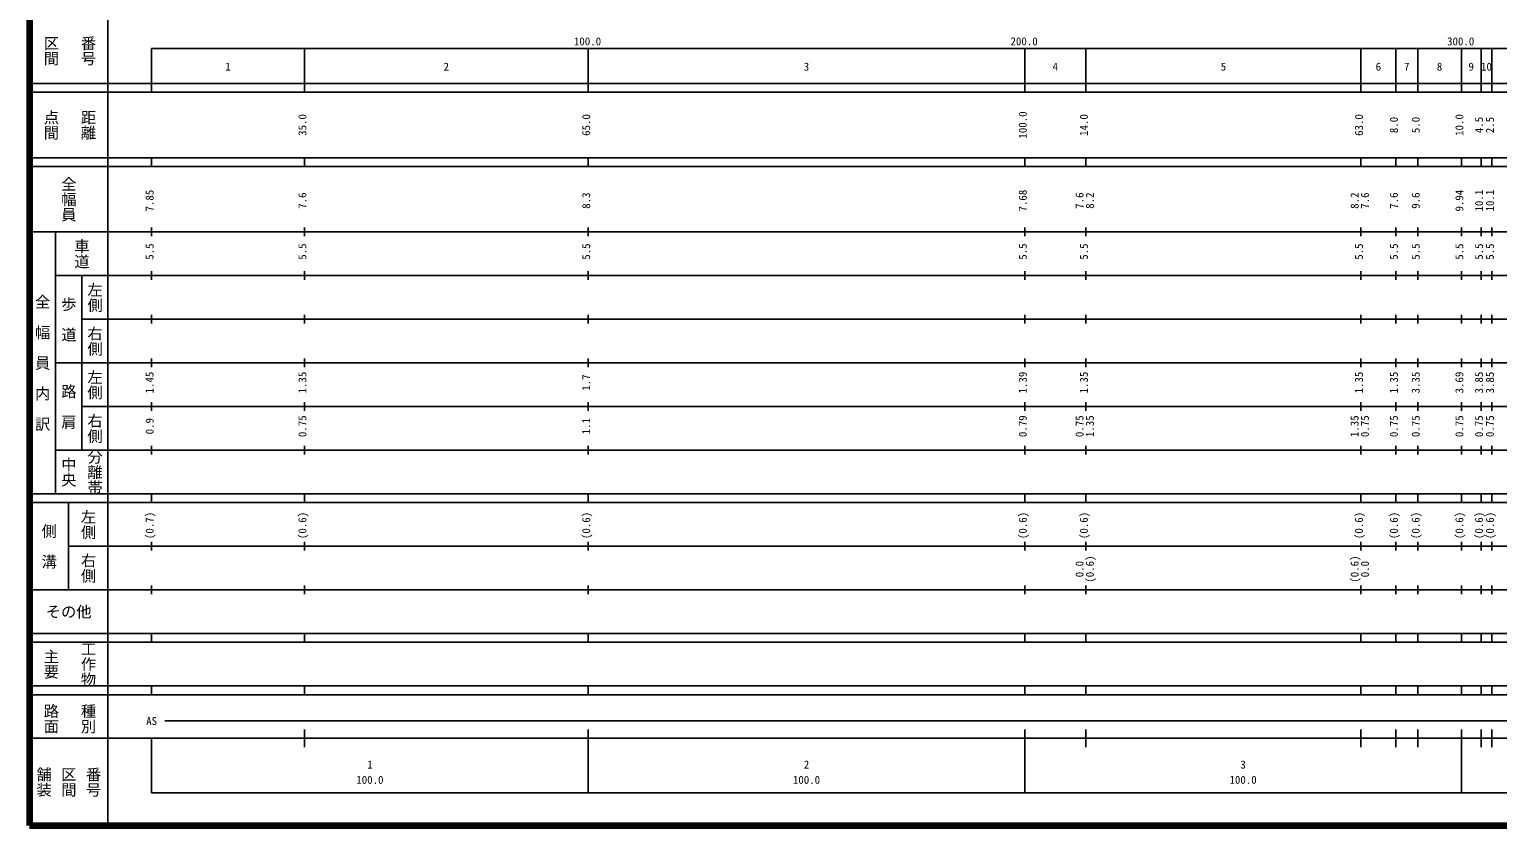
# Model space of a CAD drawing. Units: millimetres on the paper, enlarged 1000 times. Extents: x 27351 to 680000, y 20000 to 380000.
# Drawn here: x 40000 to 376306, y 20000 to 202409 of the extents above; entities that cross this region are included whole.
import ezdxf
from ezdxf.enums import TextEntityAlignment as Align

# ---------------------------------------------------------------- set-up
doc = ezdxf.new("R2010")
doc.units = ezdxf.units.MM
doc.header["$LTSCALE"] = 1000
doc.layers.add('M-TTL', color=2, linetype='Continuous', lineweight=140)
doc.layers.add('M-TTL-BAND', color=7, linetype='Continuous', lineweight=25)
doc.styles.add('@ＭＳ ゴシック', font='')
doc.styles.add('ＭＳ ゴシック', font='')
doc.styles.get('@ＭＳ ゴシック').set_extended_font_data('@MS Gothic')
doc.styles.get('ＭＳ ゴシック').set_extended_font_data('MS Gothic')

msp = doc.modelspace()

# ---------------------------------------------------------------- linework, layer by layer
at = {"layer": 'M-TTL'}
for p, q in [((40000, 380000), (40000, 20000)), ((40000, 20000), (680000, 20000))]:
    msp.add_line(p, q, dxfattribs=at)
at = {"layer": 'M-TTL-BAND'}
for p, q in [((58000, 370000), (58000, 20000)), ((68000, 198000), (579000, 198000)), ((68000, 198000), (68000, 188000)), ((103000, 188000), (103000, 198000)), ((168000, 188000), (168000, 198000)), ((268000, 188000), (268000, 198000)), ((282000, 188000), (282000, 198000)), ((345000, 188000), (345000, 198000)), ((353000, 188000), (353000, 198000)), ((358000, 188000), (358000, 198000)), ((368000, 188000), (368000, 198000)), ((372500, 188000), (372500, 198000)), ((375000, 188000), (375000, 198000)), ((40000, 190000), (579000, 190000)), ((40000, 188000), (579000, 188000)), ((40000, 173000), (579000, 173000)), ((68000, 171000), (68000, 173000)), ((103000, 171000), (103000, 173000)), ((168000, 171000), (168000, 173000)), ((268000, 171000), (268000, 173000)), ((282000, 171000), (282000, 173000)), ((345000, 171000), (345000, 173000)), ((353000, 171000), (353000, 173000)), ((358000, 171000), (358000, 173000)), ((368000, 171000), (368000, 173000)), ((372500, 171000), (372500, 173000)), ((375000, 171000), (375000, 173000)), ((40000, 171000), (579000, 171000)), ((40000, 156000), (579000, 156000)), ((46000, 96000), (46000, 156000)), ((68000, 155000), (68000, 157000)), ((103000, 155000), (103000, 157000)), ((168000, 155000), (168000, 157000)), ((268000, 155000), (268000, 157000)), ((282000, 155000), (282000, 157000)), ((345000, 155000), (345000, 157000)), ((353000, 155000), (353000, 157000)), ((358000, 155000), (358000, 157000)), ((368000, 155000), (368000, 157000)), ((372500, 155000), (372500, 157000)), ((375000, 155000), (375000, 157000)), ((46000, 146000), (579000, 146000)), ((52000, 146000), (52000, 106000)), ((68000, 145000), (68000, 147000)), ((103000, 145000), (103000, 147000)), ((168000, 145000), (168000, 147000)), ((268000, 145000), (268000, 147000)), ((282000, 145000), (282000, 147000)), ((345000, 145000), (345000, 147000)), ((353000, 145000), (353000, 147000)), ((358000, 145000), (358000, 147000)), ((368000, 145000), (368000, 147000)), ((372500, 145000), (372500, 147000)), ((375000, 145000), (375000, 147000)), ((52000, 136000), (579000, 136000)), ((68000, 135000), (68000, 137000)), ((103000, 135000), (103000, 137000)), ((168000, 135000), (168000, 137000)), ((268000, 135000), (268000, 137000)), ((282000, 135000), (282000, 137000)), ((345000, 135000), (345000, 137000)), ((353000, 135000), (353000, 137000)), ((358000, 135000), (358000, 137000)), ((368000, 135000), (368000, 137000)), ((372500, 135000), (372500, 137000)), ((375000, 135000), (375000, 137000)), ((46000, 126000), (579000, 126000)), ((68000, 125000), (68000, 127000)), ((103000, 125000), (103000, 127000)), ((168000, 125000), (168000, 127000)), ((268000, 125000), (268000, 127000)), ((282000, 125000), (282000, 127000)), ((345000, 125000), (345000, 127000)), ((353000, 125000), (353000, 127000)), ((358000, 125000), (358000, 127000)), ((368000, 125000), (368000, 127000)), ((372500, 125000), (372500, 127000)), ((375000, 125000), (375000, 127000)), ((52000, 116000), (579000, 116000)), ((68000, 115000), (68000, 117000)), ((103000, 115000), (103000, 117000)), ((168000, 115000), (168000, 117000)), ((268000, 115000), (268000, 117000)), ((282000, 115000), (282000, 117000)), ((345000, 115000), (345000, 117000)), ((353000, 115000), (353000, 117000)), ((358000, 115000), (358000, 117000)), ((368000, 115000), (368000, 117000)), ((372500, 115000), (372500, 117000)), ((375000, 115000), (375000, 117000)), ((46000, 106000), (579000, 106000)), ((68000, 105000), (68000, 107000)), ((103000, 105000), (103000, 107000)), ((168000, 105000), (168000, 107000)), ((268000, 105000), (268000, 107000)), ((282000, 105000), (282000, 107000)), ((345000, 105000), (345000, 107000)), ((353000, 105000), (353000, 107000)), ((358000, 105000), (358000, 107000)), ((368000, 105000), (368000, 107000)), ((372500, 105000), (372500, 107000)), ((375000, 105000), (375000, 107000)), ((40000, 96000), (579000, 96000)), ((68000, 94000), (68000, 96000)), ((103000, 94000), (103000, 96000)), ((168000, 94000), (168000, 96000)), ((268000, 94000), (268000, 96000)), ((282000, 94000), (282000, 96000)), ((345000, 94000), (345000, 96000)), ((353000, 94000), (353000, 96000)), ((358000, 94000), (358000, 96000)), ((368000, 94000), (368000, 96000)), ((372500, 94000), (372500, 96000)), ((375000, 94000), (375000, 96000)), ((40000, 94000), (579000, 94000)), ((49000, 94000), (49000, 74000)), ((68000, 83000), (68000, 85000)), ((103000, 83000), (103000, 85000)), ((168000, 83000), (168000, 85000)), ((268000, 83000), (268000, 85000)), ((282000, 83000), (282000, 85000)), ((345000, 83000), (345000, 85000)), ((353000, 83000), (353000, 85000)), ((358000, 83000), (358000, 85000)), ((368000, 83000), (368000, 85000)), ((372500, 83000), (372500, 85000)), ((375000, 83000), (375000, 85000)), ((49000, 84000), (579000, 84000)), ((40000, 74000), (579000, 74000)), ((68000, 73000), (68000, 75000)), ((103000, 73000), (103000, 75000)), ((168000, 73000), (168000, 75000)), ((268000, 73000), (268000, 75000)), ((282000, 73000), (282000, 75000)), ((345000, 73000), (345000, 75000)), ((353000, 73000), (353000, 75000)), ((358000, 73000), (358000, 75000)), ((368000, 73000), (368000, 75000)), ((372500, 73000), (372500, 75000)), ((375000, 73000), (375000, 75000)), ((40000, 64000), (579000, 64000)), ((68000, 62000), (68000, 64000)), ((103000, 62000), (103000, 64000)), ((168000, 62000), (168000, 64000)), ((268000, 62000), (268000, 64000)), ((282000, 62000), (282000, 64000)), ((345000, 62000), (345000, 64000)), ((353000, 62000), (353000, 64000)), ((358000, 62000), (358000, 64000)), ((368000, 62000), (368000, 64000)), ((372500, 62000), (372500, 64000)), ((375000, 62000), (375000, 64000)), ((40000, 62000), (579000, 62000)), ((40000, 52000), (579000, 52000)), ((68000, 50000), (68000, 52000)), ((103000, 50000), (103000, 52000)), ((168000, 50000), (168000, 52000)), ((268000, 50000), (268000, 52000)), ((282000, 50000), (282000, 52000)), ((345000, 50000), (345000, 52000)), ((353000, 50000), (353000, 52000)), ((358000, 50000), (358000, 52000)), ((368000, 50000), (368000, 52000)), ((372500, 50000), (372500, 52000)), ((375000, 50000), (375000, 52000)), ((40000, 50000), (579000, 50000)), ((71000, 44000), (518000, 44000)), ((103000, 38000), (103000, 42000)), ((168000, 27500), (168000, 42000)), ((268000, 27500), (268000, 42000)), ((282000, 38000), (282000, 42000)), ((345000, 38000), (345000, 42000)), ((353000, 38000), (353000, 42000)), ((358000, 38000), (358000, 42000)), ((368000, 27500), (368000, 42000)), ((372500, 38000), (372500, 42000)), ((375000, 38000), (375000, 42000)), ((40000, 40000), (579000, 40000)), ((68000, 40000), (68000, 27500)), ((68000, 27500), (579000, 27500))]:
    msp.add_line(p, q, dxfattribs=at)

# ---------------------------------------------------------------- texts
at = {"layer": 'M-TTL-BAND', "style": '@ＭＳ ゴシック'}
for s, p in [('区間', (45000, 197500)), ('番号', (53500, 197500)), ('点間', (45000, 180500)), ('距離', (53500, 180500)), ('全幅員', (49000, 163500)), ('車道', (52000, 151000)), ('全\u3000幅\u3000員\u3000内\u3000訳', (43000, 126000)), ('左側', (55000, 141000)), ('歩\u3000道', (49000, 136000)), ('右側', (55000, 131000)), ('路\u3000肩', (49000, 116000)), ('左側', (55000, 121000)), ('右側', (55000, 111000)), ('中央', (49000, 101000)), ('分離帯', (55000, 101000)), ('左側', (53500, 89000)), ('側\u3000溝', (44500, 84000)), ('右側', (53500, 79000)), ('工作物', (53500, 57000)), ('主要', (45000, 57000)), ('路面', (45000, 44500)), ('種別', (53500, 44500)), ('舗装', (43333, 30000)), ('区間', (49000, 30000)), ('番号', (54667, 30000))]:
    msp.add_text(s, height=2566, rotation=270, dxfattribs=at).set_placement(p, align=Align.MIDDLE_CENTER)
at = {"layer": 'M-TTL-BAND', "style": 'ＭＳ ゴシック'}
for s, p in [('100.0', (167844, 198195)), ('200.0', (267844, 198195)), ('300.0', (367844, 198195)), ('1', (85500, 192405)), ('2', (135500, 192405)), ('3', (218000, 192405)), ('4', (275000, 192405)), ('5', (313500, 192405)), ('6', (349000, 192405)), ('7', (355500, 192405)), ('8', (363000, 192405)), ('9', (370250, 192405)), ('10', (373750, 192405)), ('AS', (68000, 42500)), ('1', (118000, 32523)), ('2', (218000, 32523)), ('3', (318000, 32523)), ('100.0', (118000, 29033)), ('100.0', (218000, 29033)), ('100.0', (318000, 29033))]:
    msp.add_text(s, height=1833, dxfattribs=at).set_placement(p, align=Align.BOTTOM_CENTER)
for s, p in [('35.0', (104000, 180500)), ('65.0', (169000, 180500)), ('100.0', (269000, 180500)), ('14.0', (283000, 180500)), ('63.0', (346000, 180500)), ('8.0', (354000, 180500)), ('5.0', (359000, 180500)), ('10.0', (369000, 180500)), ('4.5', (373500, 180500)), ('2.5', (376000, 180500)), ('7.85', (69000, 163174)), ('7.6', (104000, 163174)), ('8.3', (169000, 163174)), ('7.68', (269000, 163174)), ('7.6', (282000, 163174)), ('8.2', (284370, 163174)), ('8.2', (345000, 163174)), ('7.6', (347370, 163174)), ('7.6', (354000, 163174)), ('9.6', (359000, 163174)), ('9.94', (369000, 163174)), ('10.1', (373500, 163174)), ('10.1', (376000, 163174)), ('5.5', (69000, 151500)), ('5.5', (104000, 151500)), ('5.5', (169000, 151500)), ('5.5', (269000, 151500)), ('5.5', (283000, 151500)), ('5.5', (346000, 151500)), ('5.5', (354000, 151500)), ('5.5', (359000, 151500)), ('5.5', (369000, 151500)), ('5.5', (373500, 151500)), ('5.5', (376000, 151500)), ('1.45', (69000, 121500)), ('1.35', (104000, 121500)), ('1.7', (169000, 121500)), ('1.39', (269000, 121500)), ('1.35', (283000, 121500)), ('1.35', (346000, 121500)), ('1.35', (354000, 121500)), ('3.35', (359000, 121500)), ('3.69', (369000, 121500)), ('3.85', (373500, 121500)), ('3.85', (376000, 121500)), ('0.9', (69000, 111500)), ('0.75', (104000, 111500)), ('1.1', (169000, 111500)), ('0.79', (269000, 111500)), ('0.75', (282000, 111500)), ('1.35', (284370, 111500)), ('1.35', (345000, 111500)), ('0.75', (347370, 111500)), ('0.75', (354000, 111500)), ('0.75', (359000, 111500)), ('0.75', (369000, 111500)), ('0.75', (373500, 111500)), ('0.75', (376000, 111500)), ('(0.7)', (69000, 88764)), ('(0.6)', (104000, 88764)), ('(0.6)', (169000, 88764)), ('(0.6)', (269000, 88764)), ('(0.6)', (283000, 88764)), ('(0.6)', (346000, 88764)), ('(0.6)', (354000, 88764)), ('(0.6)', (359000, 88764)), ('(0.6)', (369000, 88764)), ('(0.6)', (373500, 88764)), ('(0.6)', (376000, 88764)), ('(0.6)', (284370, 78764)), ('(0.6)', (345000, 78764)), ('0.0', (282000, 78764)), ('0.0', (347370, 78764))]:
    msp.add_text(s, height=1833, rotation=90, dxfattribs=at).set_placement(p, align=Align.BOTTOM_CENTER)
msp.add_text('その他', height=2566, dxfattribs=at).set_placement((49000, 69000), align=Align.MIDDLE_CENTER)

doc.saveas('drawing.dxf')
